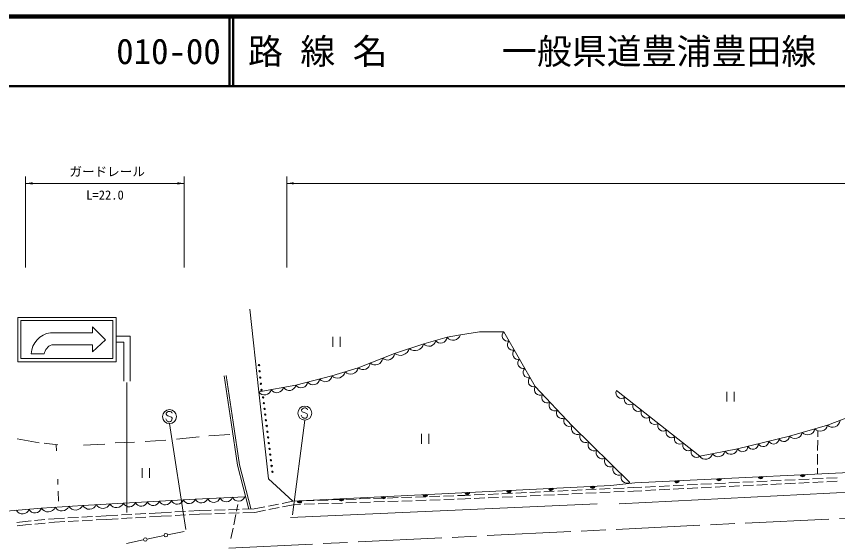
# Model space of a CAD drawing. Units: millimetres, scale not verified. Extents: x 40000 to 680000, y 20000 to 380000.
# Drawn here: x 147232 to 264781, y 304774 to 380000 of the extents above; entities that cross this region are included whole.
import ezdxf
from ezdxf.enums import TextEntityAlignment as Align

# ---------------------------------------------------------------- set-up
doc = ezdxf.new("R2010")
doc.units = ezdxf.units.MM
doc.header["$LTSCALE"] = 1000
doc.linetypes.add('CHAIN', pattern=[18.5, 12, -1.5, 3.5, -1.5])
for name, color, linetype, lineweight in [('M-BMK', 2, 'CHAIN', 13), ('M-STR-HTXT', 7, 'Continuous', 13), ('M-STR-STRC', 7, 'Continuous', 13), ('M-TTL', 2, 'Continuous', 140), ('M-TTL-LINE', 7, 'Continuous', 50), ('M-WORK', 1, 'Continuous', 13)]:
    doc.layers.add(name, color=color, linetype=linetype, lineweight=lineweight)
doc.layers.add('M-TTL-TXT', color=7, linetype='Continuous')
doc.styles.add('ＭＳ ゴシック', font='')
doc.styles.get('ＭＳ ゴシック').set_extended_font_data('MS Gothic')

# ---------------------------------------------------------------- blocks, each defined once
blk = doc.blocks.new('filled_arrow')
at = {"color": 0, "linetype": 'Continuous', "lineweight": -2}
blk.add_solid([(7.5, 1.25), (0, 0), (7.5, -1.25)], dxfattribs=at)

msp = doc.modelspace()

# ---------------------------------------------------------------- linework, layer by layer
at = {"layer": 'M-BMK'}
msp.add_line((177653, 303829), (266127, 308124), dxfattribs=at)
at = {"layer": 'M-STR-HTXT'}
for p, q in [((148547, 344030), (148547, 357081)), ((171257, 344030), (171257, 357081)), ((185943, 357090), (185943, 344030)), ((148547, 356081), (171257, 356081)), ((185943, 356090), (448195, 356090)), ((163034, 308930), (163032, 327558)), ((186735, 308607), (188516, 322183)), ((171491, 306526), (169146, 321673))]:
    msp.add_line(p, q, dxfattribs=at)
at = {"layer": 'M-STR-STRC'}
for p, q in [((161504, 336871), (147430, 336871)), ((147430, 336871), (147430, 330543)), ((161054, 336421), (147880, 336421)), ((147880, 336421), (147880, 330993)), ((161054, 330993), (161054, 336421)), ((161504, 330543), (161504, 336871)), ((158123, 335535), (158123, 334678)), ((158123, 335535), (159968, 333690)), ((158123, 334678), (152116, 334678)), ((161504, 334210), (163519, 334210)), ((163519, 334210), (163519, 327768)), ((152278, 332964), (158123, 332964)), ((159968, 333690), (158123, 331946)), ((158123, 332964), (158123, 331946)), ((161504, 333319), (162628, 333319)), ((162628, 333319), (162628, 327768)), ((149352, 331683), (151205, 331683)), ((147430, 330543), (161504, 330543)), ((147880, 330993), (161054, 330993)), ((168816, 323298), (168688, 323159)), ((168947, 323391), (168816, 323298)), ((169113, 323424), (168947, 323391)), ((169229, 323408), (169113, 323424)), ((169373, 323336), (169229, 323408)), ((169483, 323262), (169373, 323336)), ((169518, 323150), (169483, 323262)), ((188059, 323669), (188043, 323555)), ((188043, 323555), (188129, 323373)), ((188188, 323807), (188059, 323669)), ((188129, 323373), (188280, 323300)), ((188319, 323900), (188188, 323807)), ((188280, 323300), (188813, 323112)), ((188485, 323934), (188319, 323900)), ((188600, 323918), (188485, 323934)), ((188745, 323846), (188600, 323918)), ((188855, 323771), (188745, 323846)), ((188889, 323660), (188855, 323771)), ((168675, 322271), (168636, 322380)), ((168688, 323159), (168672, 323045)), ((168672, 323045), (168758, 322863)), ((168759, 322093), (168675, 322271)), ((168758, 322863), (168909, 322790)), ((168863, 322020), (168759, 322093)), ((168909, 322790), (169441, 322602)), ((169492, 322202), (169421, 322053)), ((169441, 322602), (169522, 322430)), ((169522, 322430), (169492, 322202)), ((188047, 322780), (188007, 322890)), ((188131, 322603), (188047, 322780)), ((188234, 322529), (188131, 322603)), ((188380, 322454), (188234, 322529)), ((188501, 322438), (188380, 322454)), ((188668, 322466), (188501, 322438)), ((188793, 322563), (188668, 322466)), ((188864, 322712), (188793, 322563)), ((188813, 323112), (188893, 322939)), ((188893, 322939), (188864, 322712)), ((169009, 321945), (168863, 322020)), ((169129, 321928), (169009, 321945)), ((169297, 321957), (169129, 321928)), ((169421, 322053), (169297, 321957)), ((165919, 305133), (168368, 305637)), ((168858, 305737), (169315, 305832)), ((169315, 305832), (171257, 306196)), ((162984, 304513), (165383, 305022)), ((165383, 305022), (165429, 305032))]:
    msp.add_line(p, q, dxfattribs=at)
for centre, radius in [((169146, 322673), 1000), ((188517, 323183), 1000), ((168613, 305687), 250), ((165674, 305082), 250)]:
    msp.add_circle(centre, radius, dxfattribs=at)
for centre, radius, start, end in [((152507, 331545), 3158, 97.11652, 177.48672), ((152975, 331307), 1798, 112.79898, 168.91022)]:
    msp.add_arc(centre, radius, start, end, dxfattribs=at)
at = {"layer": 'M-TTL'}
msp.add_line((680000, 380000), (40000, 380000), dxfattribs=at)
at = {"layer": 'M-TTL-LINE'}
for p, q in [((177750, 380000), (177750, 370000)), ((178250, 380000), (178250, 370000)), ((40000, 370000), (680000, 370000))]:
    msp.add_line(p, q, dxfattribs=at)
at = {"layer": 'M-WORK'}
for p, q in [((181925, 326221), (180668, 338050)), ((192535, 334086), (192535, 332686)), ((193585, 332686), (193585, 334086)), ((210790, 334400), (213529, 334813)), ((213529, 334813), (217024, 334839)), ((177971, 321826), (176976, 328504)), ((178267, 321870), (177273, 328548)), ((181925, 326221), (183297, 313780)), ((248910, 326248), (248910, 324848)), ((249960, 324848), (249960, 326248)), ((178893, 315700), (177971, 321826)), ((179187, 315759), (178267, 321870)), ((170136, 319439), (173404, 319759)), ((174789, 319919), (177773, 320132)), ((205213, 320194), (205213, 318794)), ((206263, 318794), (206263, 320194)), ((261935, 319800), (261939, 320639)), ((147327, 319492), (150506, 318942)), ((151199, 318853), (153175, 318622)), ((152916, 318652), (152947, 317791)), ((156833, 318604), (159906, 318729)), ((161345, 318906), (164133, 318995)), ((165660, 319119), (168626, 319315)), ((261925, 317800), (261932, 319300)), ((261915, 315800), (261922, 317300)), ((165247, 315294), (165247, 313894)), ((166297, 313894), (166297, 315294)), ((180491, 309428), (178893, 315700)), ((180782, 309502), (179187, 315759)), ((261908, 314461), (261913, 315300)), ((263208, 313853), (264706, 313926)), ((153155, 313700), (153172, 312972)), ((183297, 313780), (186790, 310559)), ((239236, 312688), (240734, 312761)), ((241234, 312785), (242732, 312858)), ((243231, 312882), (244729, 312955)), ((245229, 312979), (246727, 313052)), ((247226, 313076), (248725, 313149)), ((249224, 313173), (250722, 313246)), ((249248, 312674), (250746, 312747)), ((251222, 313270), (252720, 313343)), ((251246, 312771), (252744, 312844)), ((253219, 313368), (254718, 313440)), ((253243, 312868), (254742, 312941)), ((255217, 313465), (256715, 313537)), ((255241, 312965), (256739, 313038)), ((257215, 313562), (258713, 313635)), ((257239, 313062), (258737, 313135)), ((259212, 313659), (260711, 313732)), ((259236, 313159), (260735, 313232)), ((261210, 313756), (262708, 313829)), ((261234, 313257), (262732, 313329)), ((263232, 313354), (264730, 313426)), ((153208, 311995), (153261, 310575)), ((212742, 311450), (214241, 311519)), ((214740, 311542), (216239, 311612)), ((216738, 311635), (218236, 311705)), ((218736, 311728), (220234, 311797)), ((220734, 311821), (222232, 311890)), ((222732, 311913), (224230, 311983)), ((224729, 312006), (226228, 312076)), ((224751, 311507), (226250, 311576)), ((226727, 312099), (228226, 312168)), ((226749, 311599), (228248, 311669)), ((228725, 312192), (230224, 312261)), ((228747, 311692), (230245, 311762)), ((230723, 312284), (232221, 312354)), ((230745, 311785), (232243, 311854)), ((232721, 312377), (234219, 312447)), ((232743, 311878), (234241, 311947)), ((233534, 310192), (274841, 312286)), ((234719, 312470), (235529, 312508)), ((234741, 311970), (235553, 312008)), ((235529, 312508), (236739, 312566)), ((235553, 312008), (236763, 312067)), ((237238, 312591), (238736, 312664)), ((237262, 312091), (238760, 312164)), ((239260, 312188), (240758, 312261)), ((241258, 312285), (242756, 312358)), ((243255, 312383), (244753, 312455)), ((245253, 312480), (246751, 312553)), ((247250, 312577), (248749, 312650)), ((185260, 310252), (186790, 310559)), ((186790, 310559), (187868, 310596)), ((188367, 310613), (189866, 310663)), ((190366, 310680), (191865, 310730)), ((192365, 310747), (193864, 310797)), ((194364, 310814), (195863, 310865)), ((194403, 310315), (195902, 310366)), ((196363, 310882), (197862, 310932)), ((196402, 310383), (197901, 310433)), ((198362, 310949), (199861, 310999)), ((198401, 310450), (199900, 310500)), ((200360, 311016), (201860, 311067)), ((200399, 310517), (201899, 310568)), ((202359, 311083), (203858, 311134)), ((202398, 310584), (203897, 310635)), ((204358, 311151), (205857, 311201)), ((204397, 310652), (205896, 310702)), ((206357, 311218), (207856, 311268)), ((206396, 310719), (207895, 310769)), ((208356, 311285), (209855, 311336)), ((208395, 310786), (209894, 310837)), ((210355, 311352), (211433, 311389)), ((210394, 310853), (211453, 310889)), ((211433, 311389), (212243, 311426)), ((211453, 310889), (212265, 310927)), ((212764, 310950), (214263, 311020)), ((214762, 311043), (216260, 311112)), ((216760, 311136), (218258, 311205)), ((218758, 311228), (220256, 311298)), ((220756, 311321), (222254, 311391)), ((222753, 311414), (224252, 311483)), ((171925, 309122), (173412, 309204)), ((173412, 309204), (175097, 309257)), ((175597, 309273), (177096, 309321)), ((177596, 309336), (179095, 309384)), ((178747, 309121), (178942, 310065)), ((179595, 309400), (181280, 309453)), ((181280, 309453), (182809, 309760)), ((181337, 308954), (182867, 309262)), ((183299, 309858), (184770, 310154)), ((183357, 309360), (184828, 309655)), ((185318, 309754), (186848, 310061)), ((186473, 308216), (230371, 310180)), ((186848, 310061), (187907, 310097)), ((188406, 310114), (189905, 310164)), ((190405, 310181), (191904, 310231)), ((192404, 310248), (193903, 310299)), ((151816, 307971), (152650, 308050)), ((152650, 308050), (154106, 308130)), ((154605, 308158), (156103, 308240)), ((156602, 308268), (158100, 308350)), ((158599, 308378), (160056, 308458)), ((160056, 308458), (161752, 308554)), ((160084, 307959), (161780, 308055)), ((162251, 308582), (163749, 308666)), ((162279, 308083), (163777, 308167)), ((164248, 308694), (165746, 308779)), ((164276, 308195), (165774, 308279)), ((166245, 308807), (167941, 308902)), ((166273, 308307), (167969, 308403)), ((167941, 308902), (169429, 308984)), ((167969, 308403), (169453, 308485)), ((169928, 309012), (171425, 309095)), ((169953, 308512), (171450, 308595)), ((171949, 308623), (173433, 308705)), ((173433, 308705), (175136, 308758)), ((175636, 308774), (177135, 308822)), ((177635, 308837), (179134, 308885)), ((178342, 307163), (178646, 308632)), ((179634, 308901), (181337, 308954)), ((147300, 307507), (148494, 307659)), ((147358, 307010), (148549, 307162)), ((148494, 307659), (149327, 307737)), ((148549, 307162), (149373, 307239)), ((149825, 307784), (151318, 307925)), ((149871, 307286), (151365, 307427)), ((151862, 307473), (152687, 307551)), ((152687, 307551), (154139, 307631)), ((154638, 307659), (156136, 307741)), ((156635, 307769), (158133, 307851)), ((158632, 307879), (160084, 307959)), ((177937, 305204), (178241, 306673))]:
    msp.add_line(p, q, dxfattribs=at)
for points in [[(181925, 326221), (187227, 327180), (192395, 328512), (196151, 329684), (201373, 331736), (205556, 333121), (208886, 334053), (210790, 334400)], [(217024, 334839), (221500, 326967), (226775, 321372), (235047, 313220)], [(233129, 326399), (245069, 317003), (250464, 318056), (257896, 319894), (263331, 321452), (268726, 323490)], [(186790, 310559), (232337, 312824), (235758, 313205), (275429, 315110)], [(128773, 309243), (135691, 308874), (141871, 308785), (150805, 309567), (156719, 309957), (162562, 310295), (172846, 310863), (179914, 311201)]]:
    msp.add_lwpolyline(points, dxfattribs=at)
for centre in [(181957, 330061), (182045, 329168), (182133, 328275), (182221, 327383), (182310, 326490), (182546, 325426), (182648, 324607), (182750, 323788), (182852, 322970), (182954, 322151), (183056, 321333), (183158, 320514), (183260, 319695), (183362, 318877), (183464, 318058), (183566, 317240), (183668, 316421), (183770, 315602), (183872, 314784)]:
    msp.add_circle(centre, 100, dxfattribs=at)
for centre, radius, start, end in [((207966, 334131), 923, 216.12027, 355.16422), ((209752, 334700), 1081, 216.72181, 343.88789), ((217549, 334270), 775, 132.64427, 286.5946), ((204286, 333450), 1311, 231.17058, 345.48022), ((206301, 333665), 923, 216.12027, 355.16422), ((218295, 332958), 775, 132.64427, 286.5946), ((200346, 331793), 1028, 226.07094, 356.82453), ((202195, 332757), 1311, 231.17058, 345.48022), ((219041, 331646), 775, 132.64427, 286.5946), ((196865, 330425), 1028, 226.07094, 356.82453), ((198605, 331109), 1028, 226.07094, 356.82453), ((219787, 330333), 775, 132.64427, 286.5946), ((195061, 329875), 1106, 224.57183, 350.08994), ((220533, 329021), 775, 132.64427, 286.5946), ((189721, 328194), 959, 216.45222, 352.45263), ((191444, 328638), 959, 216.45222, 352.45263), ((193183, 329289), 1106, 224.57183, 350.08994), ((221279, 327709), 775, 132.64427, 286.5946), ((184510, 327067), 972, 212.75199, 347.75634), ((186277, 327386), 972, 212.75199, 347.75634), ((187998, 327750), 959, 216.45222, 352.45263), ((222168, 326540), 793, 147.38416, 299.24648), ((182743, 326747), 972, 212.75199, 347.75634), ((223223, 325421), 793, 147.38416, 299.24648), ((233838, 326071), 781, 155.19396, 308.40694), ((224278, 324302), 793, 147.38416, 299.24648), ((235032, 325132), 781, 155.19396, 308.40694), ((236226, 324192), 781, 155.19396, 308.40694), ((225333, 323183), 793, 147.38416, 299.24648), ((237420, 323252), 781, 155.19396, 308.40694), ((226388, 322064), 793, 147.38416, 299.24648), ((238614, 322313), 781, 155.19396, 308.40694), ((264064, 322232), 1070, 226.7461, 354.6448), ((227558, 320985), 874, 153.66368, 297.17274), ((239808, 321373), 781, 155.19396, 308.40694), ((260492, 321096), 1040, 221.02755, 350.97449), ((262304, 321616), 1040, 221.02755, 350.97449), ((228739, 319820), 874, 153.66368, 297.17274), ((241002, 320434), 781, 155.19396, 308.40694), ((242196, 319494), 781, 155.19396, 308.40694), ((257108, 319893), 788, 207.72474, 0.05764), ((258681, 320577), 1040, 221.02755, 350.97449), ((229921, 318656), 874, 153.66368, 297.17274), ((243390, 318555), 781, 155.19396, 308.40694), ((252648, 318790), 788, 207.72474, 0.05764), ((254135, 319158), 788, 207.72474, 0.05764), ((255621, 319525), 788, 207.72474, 0.05764), ((231103, 317491), 874, 153.66368, 297.17274), ((244584, 317615), 781, 155.19396, 308.40694), ((247690, 317921), 999, 214.59033, 347.4849), ((249488, 318272), 999, 214.59033, 347.4849), ((251162, 318423), 788, 207.72474, 0.05764), ((232285, 316327), 874, 153.66368, 297.17274), ((245891, 317571), 999, 214.59033, 347.4849), ((233466, 315162), 874, 153.66368, 297.17274), ((234648, 313997), 874, 153.66368, 297.17274), ((253780, 314125), 354, 191.54546, 353.95064), ((253780, 314125), 283, 193.7695, 351.7266), ((253780, 314125), 212, 197.51582, 347.98027), ((253780, 314125), 142, 205.22755, 340.26854), ((253780, 314125), 100, 215.54521, 329.95088), ((259773, 314412), 354, 191.54546, 353.95064), ((259773, 314412), 283, 193.7695, 351.7266), ((259773, 314412), 212, 197.51582, 347.98027), ((259773, 314412), 142, 205.22755, 340.26854), ((259773, 314412), 100, 215.54521, 329.95088), ((229734, 312749), 354, 191.64404, 354.04922), ((229734, 312749), 283, 193.86808, 351.82518), ((229734, 312749), 212, 197.61441, 348.07885), ((229734, 312749), 142, 205.32614, 340.36712), ((229734, 312749), 100, 215.6438, 330.04946), ((241794, 313549), 354, 191.54546, 353.95064), ((241794, 313549), 283, 193.7695, 351.7266), ((241794, 313549), 212, 197.51582, 347.98027), ((241794, 313549), 142, 205.22755, 340.26854), ((241794, 313549), 100, 215.54521, 329.95088), ((247787, 313837), 354, 191.54546, 353.95064), ((247787, 313837), 283, 193.7695, 351.7266), ((247787, 313837), 212, 197.51582, 347.98027), ((247787, 313837), 142, 205.22755, 340.26854), ((247787, 313837), 100, 215.54521, 329.95088), ((205764, 311557), 354, 191.64404, 354.04922), ((205764, 311557), 283, 193.86808, 351.82518), ((205764, 311557), 212, 197.61441, 348.07885), ((205764, 311557), 142, 205.32614, 340.36712), ((205764, 311557), 100, 215.6438, 330.04946), ((211756, 311855), 354, 191.64404, 354.04922), ((211756, 311855), 283, 193.86808, 351.82518), ((211756, 311855), 212, 197.61441, 348.07885), ((211756, 311855), 142, 205.32614, 340.36712), ((211756, 311855), 100, 215.6438, 330.04946), ((217749, 312153), 354, 191.64404, 354.04922), ((217749, 312153), 283, 193.86808, 351.82518), ((217749, 312153), 212, 197.61441, 348.07885), ((217749, 312153), 142, 205.32614, 340.36712), ((217749, 312153), 100, 215.6438, 330.04946), ((223741, 312451), 354, 191.64404, 354.04922), ((223741, 312451), 283, 193.86808, 351.82518), ((223741, 312451), 212, 197.61441, 348.07885), ((223741, 312451), 142, 205.32614, 340.36712), ((223741, 312451), 100, 215.6438, 330.04946), ((163402, 310656), 914, 203.24893, 343.07785), ((165116, 310750), 914, 203.24893, 343.07785), ((166830, 310845), 914, 203.24893, 343.07785), ((168544, 310940), 914, 203.24893, 343.07785), ((170258, 311035), 914, 203.24893, 343.07785), ((171972, 311129), 914, 203.24893, 343.07785), ((173713, 311257), 952, 204.43666, 341.02964), ((175480, 311342), 952, 204.43666, 341.02964), ((177247, 311426), 952, 204.43666, 341.02964), ((179014, 311510), 952, 204.43666, 341.02964), ((187786, 310663), 354, 191.64404, 354.04922), ((187786, 310663), 283, 193.86808, 351.82518), ((187786, 310663), 212, 197.61441, 348.07885), ((187786, 310663), 142, 205.32614, 340.36712), ((187786, 310663), 100, 215.6438, 330.04946), ((193778, 310961), 354, 191.64404, 354.04922), ((193778, 310961), 283, 193.86808, 351.82518), ((193778, 310961), 212, 197.61441, 348.07885), ((193778, 310961), 142, 205.32614, 340.36712), ((193778, 310961), 100, 215.6438, 330.04946), ((199771, 311259), 354, 191.64404, 354.04922), ((199771, 311259), 283, 193.86808, 351.82518), ((199771, 311259), 212, 197.61441, 348.07885), ((199771, 311259), 142, 205.32614, 340.36712), ((199771, 311259), 100, 215.6438, 330.04946), ((148093, 309701), 970, 207.42848, 342.56998), ((149879, 309857), 970, 207.42848, 342.56998), ((151757, 310144), 1113, 211.23285, 336.32678), ((153728, 310274), 1113, 211.23285, 336.32678), ((155700, 310404), 1113, 211.23285, 336.32678), ((157665, 310506), 1093, 210.11588, 336.49452), ((159612, 310618), 1093, 210.11588, 336.49452), ((161560, 310731), 1093, 210.11588, 336.49452)]:
    msp.add_arc(centre, radius, start, end, dxfattribs=at)

# ---------------------------------------------------------------- block references
at = {"layer": 'M-STR-HTXT', "xscale": 133, "yscale": 133}
for p in [(148547, 356081), (185943, 356090)]:
    msp.add_blockref('filled_arrow', p, dxfattribs=at)
at = {"layer": 'M-STR-HTXT', "xscale": 133, "yscale": 133, "rotation": 180}
msp.add_blockref('filled_arrow', (171257, 356081), dxfattribs=at)

# ---------------------------------------------------------------- texts
at = {"layer": 'M-STR-HTXT', "style": 'ＭＳ ゴシック'}
msp.add_text('ガードレール', height=1320, dxfattribs=at).set_placement((154821, 357770), align=Align.MIDDLE_LEFT)
msp.add_text('L=22.0', height=1320, dxfattribs=at).set_placement((159911, 353365), align=Align.BOTTOM_CENTER)
at = {"layer": 'M-TTL-TXT', "style": 'ＭＳ ゴシック'}
for s, p in [('路 線 名', (180380, 375000)), ('一般県道豊浦豊田線', (216734, 375000)), ('010-00', (161521, 375000))]:
    msp.add_text(s, height=3666, dxfattribs=at).set_placement(p, align=Align.MIDDLE_LEFT)

doc.saveas('drawing.dxf')
